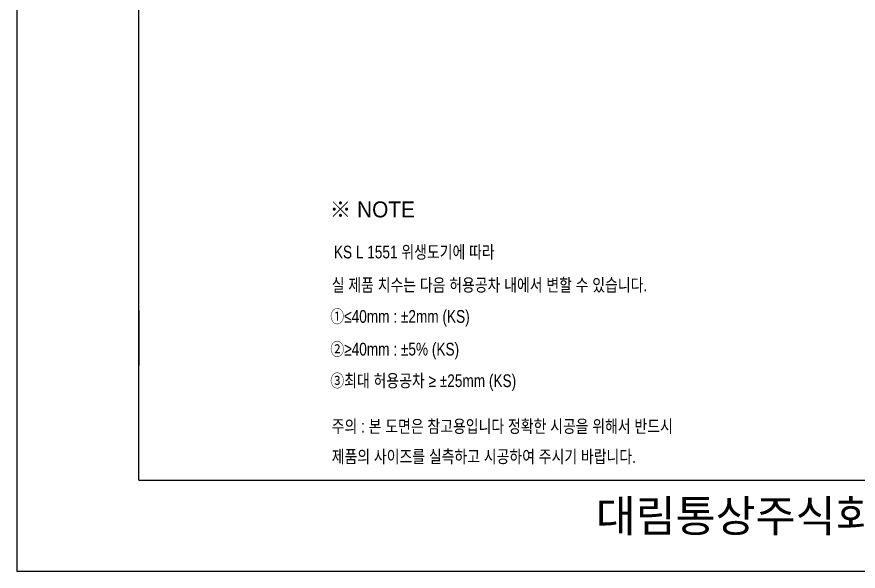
# Model space of a CAD drawing. Header units: millimetres. Extents: x 12282 to 14707, y -519 to 2912.
# Drawn here: x 12282 to 13602, y -519 to 350 of the extents above; entities that cross this region are included whole.
import ezdxf
from ezdxf.lldxf.tags import DXFTag

# ---------------------------------------------------------------- set-up
doc = ezdxf.new("R2010")
doc.units = ezdxf.units.MM
doc.header["$LTSCALE"] = 0.2
doc.layers.add('2', color=2, linetype='HIDDEN')
doc.layers.add('YA', color=7, linetype='Continuous')
doc.layers.add('DIM', color=3, linetype='Continuous', lineweight=15)
doc.layers.add('LINE', color=7, linetype='Continuous', lineweight=25)
doc.styles.add('MtXpl_', font='')
doc.styles.add('굴림', font='')
doc.styles.add('스타일1', font='txt.shx', dxfattribs={"bigfont": 'ghs.shx'})
doc.styles.get('MtXpl_').set_extended_font_data('Gulim')
doc.styles.get('굴림').set_extended_font_data('援대┝')
tags = doc.linetypes.add('Amconstr', pattern=[9999, 9999, 0]).pattern_tags.tags
tags[6:7] = [DXFTag(74, 4), DXFTag(75, 0), DXFTag(340, '0'), DXFTag(46, 1.0), DXFTag(50, 0.0), DXFTag(44, 0.0), DXFTag(45, 0.0)]
tags[4:5] = [DXFTag(74, 4), DXFTag(75, 0), DXFTag(340, '0'), DXFTag(46, 1.0), DXFTag(50, 0.0), DXFTag(44, 0.0), DXFTag(45, 0.0)]
tags = doc.linetypes.add('HIDDEN', pattern=[9.525, 6.35, -3.175]).pattern_tags.tags
tags[6:7] = [DXFTag(74, 4), DXFTag(75, 0), DXFTag(340, '0'), DXFTag(46, 1.0), DXFTag(50, 0.0), DXFTag(44, 0.0), DXFTag(45, 0.0)]
tags[4:5] = [DXFTag(74, 4), DXFTag(75, 0), DXFTag(340, '0'), DXFTag(46, 1.0), DXFTag(50, 0.0), DXFTag(44, 0.0), DXFTag(45, 0.0)]

msp = doc.modelspace()

# ---------------------------------------------------------------- linework, layer by layer
at = {"layer": 'LINE', "linetype": 'Amconstr'}
msp.add_line((13560.4, -376.3), (13632.4, -376.3), dxfattribs=at)
at = {"layer": 'YA', "color": 7}
for p, q in [((12472.9, -376.3), (12472.9, 1721.5)), ((12472.9, -109.8), (12472.9, -196.3)), ((12472.9, -376.3), (13560.4, -376.3)), ((12544.9, -376.3), (13560.4, -376.3))]:
    msp.add_line(p, q, dxfattribs=at)
at = {"layer": 'YA', "color": 0}
msp.add_lwpolyline([(12281.5, -518.7), (14707, -518.7), (14707, 2911.6), (12281.5, 2911.6)], close=True, dxfattribs=at)

# ---------------------------------------------------------------- texts
at = {"color": 3, "style": '굴림', "width": 0.8}
for s, p in [('KS L 1551 위생도기에 따라', (12779.2, -28.3)), ('실 제품 치수는 다음 허용공차 내에서 변할 수 있습니다.', (12775.8, -80)), ('①≤40mm : ±2mm (KS)', (12773.5, -129.3)), ('②≥40mm : ±5%%% (KS)', (12773.5, -180.6)), ('③최대 허용공차 ≥ ±25mm (KS)', (12773.5, -230.1))]:
    msp.add_text(s, height=20, dxfattribs=at).set_placement(p)
at = {"color": 1, "style": '굴림', "width": 0.8}
for s, p in [('주의 : 본 도면은 참고용입니다 정확한 시공을 위해서 반드시', (12775.8, -301.6)), ('제품의 사이즈를 실측하고 시공하여 주시기 바랍니다.', (12775.8, -349))]:
    msp.add_text(s, height=20, dxfattribs=at).set_placement(p)
at = {"layer": '2', "style": 'MtXpl_'}
msp.add_text('※ NOTE', height=25, dxfattribs=at).set_placement((12772.4, 36))
at = {"layer": 'DIM', "color": 0, "insert": (13062.9, -407.1), "char_height": 50, "width": 1090, "attachment_point": 1, "style": '스타일1'}
msp.add_mtext('{\\fGulim|b0|i0|c129|p50;       대림통상주식회사\\P}', dxfattribs=at)

doc.saveas('drawing.dxf')
